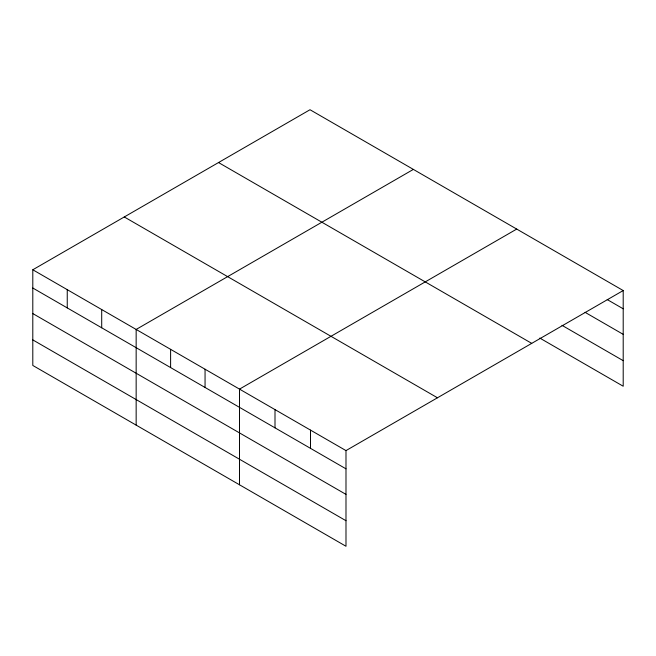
<?xml version="1.0" encoding="UTF-8"?>
<svg xmlns="http://www.w3.org/2000/svg" width="656" height="656" viewBox="0 0 656 656"><rect width="100%" height="100%" fill="white"/><g stroke="black" fill="none" stroke-linecap="round" stroke-linejoin="round"><path stroke-width="0.98" d="M345.991 494.386L345.991 450.598L32.8 269.772L32.8 365.449L345.991 546.268L345.991 494.386L32.8 313.568M539.79 338.07L623.2 386.228L623.2 290.551L310.009 109.732L32.8 269.772M413.362 169.404L136.153 329.443L136.153 425.121M516.715 229.075L239.506 389.115L239.506 484.792M345.991 450.598L623.2 290.551M607.226 299.571L623.2 308.796M585.045 312.313L623.2 334.347M561.971 325.319L623.2 360.669M218.53 162.549L531.721 343.367M124.279 216.964L437.47 397.782M32.8 288.017L345.991 468.835M32.8 339.898L345.991 520.716M310.501 430.106L310.501 448.343M275.003 409.606L275.003 427.851M205.057 369.23L205.057 387.466M170.609 349.336L170.609 367.573M101.705 309.558L101.705 327.795M67.248 289.665L67.248 307.902"/></g></svg>
